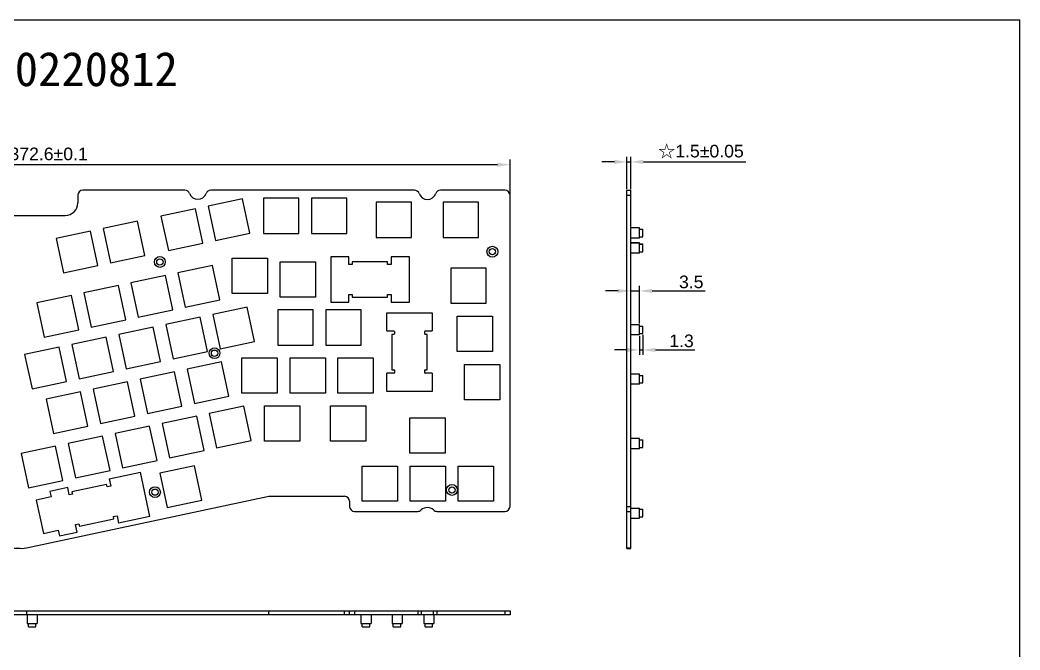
# Model space of a CAD drawing. Header units: millimetres. Extents: x 10619 to 11332, y 86 to 1699.
# Drawn here: x 10935.2 to 11331.6, y 892.5 to 1142.3 of the extents above; entities that cross this region are included whole.
import ezdxf

# ---------------------------------------------------------------- set-up
doc = ezdxf.new("R2010")
doc.units = ezdxf.units.MM
doc.styles.add('STYLE1', font='')
doc.styles.add('标注', font='arial.ttf')
doc.styles.get('STYLE1').set_extended_font_data('SimSun')
doc.dimstyles.new('ISO-25', dxfattribs={"dimtxt": 5, "dimasz": 5, "dimexe": 2, "dimexo": 0.5, "dimgap": 1, "dimtad": 1, "dimdec": 3, "dimdsep": 46, "dimtxsty": '标注', "dimcen": 2.5, "dimadec": 0, "dimazin": 0, "dimtfac": 1, "dimtdec": 3, "dimtmove": 0, "dimatfit": 3, "dimfxl": 1, "dimarcsym": 0})

# ---------------------------------------------------------------- blocks, each defined once
blk = doc.blocks.new('*D19')
at = {"color": 0, "lineweight": -2}
for p, q in [((11175.78, 1075.3), (11175.78, 1088.05)), ((11177.28, 1075.3), (11177.28, 1088.05)), ((11170.78, 1086.05), (11165.78, 1086.05)), ((11175.78, 1086.05), (11177.28, 1086.05)), ((11182.28, 1086.05), (11222.9, 1086.05))]:
    blk.add_line(p, q, dxfattribs=at)
at = {"color": 0}
for points in [[(11170.78, 1086.89), (11170.78, 1085.22), (11175.78, 1086.05)], [(11182.28, 1086.89), (11182.28, 1085.22), (11177.28, 1086.05)]]:
    blk.add_solid(points, dxfattribs=at)
at = {"layer": 'Defpoints', "color": 0}
for p in [(11177.28, 1086.05), (11175.78, 1074.8), (11177.28, 1074.8)]:
    blk.add_point(p, dxfattribs=at)
at = {"color": 0, "insert": (11205.09, 1090.1), "char_height": 5, "attachment_point": 5, "style": '标注'}
blk.add_mtext('{\\fSimSun|b0|i0|c134|p2;☆}1.5{\\fArial|b0|i0|c134|p34;%%P}0.05', dxfattribs=at)
blk = doc.blocks.new('*D20')
at = {"color": 0, "lineweight": -2}
for p, q in [((11172.28, 1034.89), (11167.28, 1034.89)), ((11177.28, 1021.95), (11177.28, 1036.89)), ((11177.28, 1034.89), (11180.78, 1034.89)), ((11180.78, 1021.95), (11180.78, 1036.89)), ((11185.78, 1034.89), (11206.83, 1034.89))]:
    blk.add_line(p, q, dxfattribs=at)
at = {"color": 0}
for points in [[(11172.28, 1035.72), (11172.28, 1034.06), (11177.28, 1034.89)], [(11185.78, 1035.72), (11185.78, 1034.06), (11180.78, 1034.89)]]:
    blk.add_solid(points, dxfattribs=at)
at = {"layer": 'Defpoints', "color": 0}
for p in [(11177.28, 1034.89), (11177.28, 1021.45), (11180.78, 1021.45)]:
    blk.add_point(p, dxfattribs=at)
at = {"color": 0, "insert": (11201.26, 1038.44), "char_height": 5, "attachment_point": 5, "style": '标注'}
blk.add_mtext('3.5', dxfattribs=at)
blk = doc.blocks.new('*D21')
at = {"color": 0, "lineweight": -2}
for p, q in [((11180.78, 1016.95), (11180.78, 1009.51)), ((11182.08, 1017.45), (11182.08, 1009.51)), ((11175.78, 1011.51), (11170.78, 1011.51)), ((11180.78, 1011.51), (11182.08, 1011.51)), ((11187.08, 1011.51), (11202.71, 1011.51))]:
    blk.add_line(p, q, dxfattribs=at)
at = {"color": 0}
for points in [[(11175.78, 1012.34), (11175.78, 1010.67), (11180.78, 1011.51)], [(11187.08, 1012.34), (11187.08, 1010.67), (11182.08, 1011.51)]]:
    blk.add_solid(points, dxfattribs=at)
at = {"layer": 'Defpoints', "color": 0}
for p in [(11180.78, 1017.45), (11182.08, 1017.95), (11182.08, 1011.51)]:
    blk.add_point(p, dxfattribs=at)
at = {"color": 0, "insert": (11197.4, 1015.06), "char_height": 5, "attachment_point": 5, "style": '标注'}
blk.add_mtext('1.3', dxfattribs=at)
blk = doc.blocks.new('*D22')
at = {"color": 0, "lineweight": -2}
for p, q in [((10756.83, 1073.3), (10756.83, 1086.95)), ((11129.43, 1073.36), (11129.43, 1086.95)), ((10761.83, 1084.95), (11124.43, 1084.95))]:
    blk.add_line(p, q, dxfattribs=at)
at = {"color": 0}
for points in [[(10761.83, 1085.78), (10761.83, 1084.12), (10756.83, 1084.95)], [(11124.43, 1085.78), (11124.43, 1084.12), (11129.43, 1084.95)]]:
    blk.add_solid(points, dxfattribs=at)
at = {"layer": 'Defpoints', "color": 0}
for p in [(11129.43, 1084.95), (10756.83, 1072.8), (11129.43, 1072.86)]:
    blk.add_point(p, dxfattribs=at)
at = {"color": 0, "insert": (10943.13, 1088.99), "char_height": 5, "attachment_point": 5, "style": '标注'}
blk.add_mtext('{\\fSimSun|b0|i0|c134|p2;☆}372.6{\\fArial|b0|i0|c134|p34;%%P}0.1', dxfattribs=at)
blk = doc.blocks.new('*D29')
at = {"color": 0, "lineweight": -2}
for p, q in [((10758.33, 1074.8), (10716.35, 1074.8)), ((10718.35, 937.82), (10718.35, 1069.8)), ((10935.24, 932.82), (10716.35, 932.82))]:
    blk.add_line(p, q, dxfattribs=at)
at = {"color": 0}
for points in [[(10717.52, 1069.8), (10719.18, 1069.8), (10718.35, 1074.8)], [(10717.52, 937.82), (10719.18, 937.82), (10718.35, 932.82)]]:
    blk.add_solid(points, dxfattribs=at)
at = {"layer": 'Defpoints', "color": 0}
for p in [(10718.35, 1074.8), (10758.83, 1074.8), (10935.74, 932.82)]:
    blk.add_point(p, dxfattribs=at)
at = {"color": 0, "insert": (10714.3, 1003.81), "char_height": 5, "attachment_point": 5, "rotation": 90, "style": '标注'}
blk.add_mtext('\\A1;☆142±0.1', dxfattribs=at)
blk = doc.blocks.new('UK')
at = {"color": 3, "linetype": 'Continuous'}
for p, q in [((11671.22, 1568.37), (11657.22, 1568.37)), ((11657.22, 1568.37), (11657.22, 1554.37)), ((11671.22, 1554.37), (11671.22, 1568.37)), ((11690.22, 1568.37), (11676.22, 1568.37)), ((11676.22, 1568.37), (11676.22, 1554.37)), ((11690.22, 1554.37), (11690.22, 1568.37)), ((11700.36, 1567.22), (11718.36, 1567.22)), ((11700.36, 1560.02), (11700.36, 1567.22)), ((11718.36, 1567.22), (11718.36, 1560.02)), ((11700.36, 1560.02), (11703.16, 1560.02)), ((11703.16, 1558.62), (11702.36, 1558.62)), ((11702.36, 1558.62), (11702.36, 1544.62)), ((11703.36, 1559.82), (11703.36, 1558.82)), ((11715.36, 1558.82), (11715.36, 1559.82)), ((11715.56, 1560.02), (11718.36, 1560.02)), ((11716.36, 1558.62), (11715.56, 1558.62)), ((11716.36, 1544.62), (11716.36, 1558.62)), ((11657.22, 1554.37), (11671.22, 1554.37)), ((11676.22, 1554.37), (11690.22, 1554.37)), ((11680.98, 1549.32), (11694.98, 1549.32)), ((11680.98, 1535.32), (11680.98, 1549.32)), ((11694.98, 1549.32), (11694.98, 1535.32)), ((11703.16, 1543.22), (11700.36, 1543.22)), ((11700.36, 1536.02), (11700.36, 1543.22)), ((11702.36, 1544.62), (11703.16, 1544.62)), ((11703.36, 1544.42), (11703.36, 1543.42)), ((11715.36, 1543.42), (11715.36, 1544.42)), ((11715.56, 1544.62), (11716.36, 1544.62)), ((11718.36, 1543.22), (11715.56, 1543.22)), ((11718.36, 1543.22), (11718.36, 1536.02)), ((11694.98, 1535.32), (11680.98, 1535.32)), ((11718.36, 1536.02), (11700.36, 1536.02)), ((11410.26, 1516.34), (11410.26, 1530.34)), ((11410.26, 1530.34), (11424.26, 1530.34)), ((11424.26, 1530.34), (11424.26, 1516.34)), ((11431.7, 1516.34), (11431.7, 1530.34)), ((11431.7, 1530.34), (11445.7, 1530.34)), ((11445.7, 1530.34), (11445.7, 1516.34)), ((11424.26, 1516.34), (11410.26, 1516.34)), ((11445.7, 1516.34), (11431.7, 1516.34))]:
    blk.add_line(p, q, dxfattribs=at)
for centre, start, end in [((11703.16, 1559.82), 0, 90), ((11703.16, 1558.82), 270, 0), ((11715.56, 1559.82), 90, 180), ((11715.56, 1558.82), 180, 270), ((11703.16, 1544.42), 0, 90), ((11703.16, 1543.42), 270, 0), ((11715.56, 1544.42), 90, 180), ((11715.56, 1543.42), 180, 270)]:
    blk.add_arc(centre, 0.2, start, end, dxfattribs=at)

msp = doc.modelspace()

# ---------------------------------------------------------------- linework, layer by layer
at = {"color": 7, "linetype": 'Continuous'}
for p, q in [((10618.802, 1142.3025), (11331.5777, 1142.3025)), ((11331.5777, 638.2682), (11331.5777, 1142.3025)), ((11000.5348, 1074.7992), (10960.1264, 1074.7992)), ((11091.5039, 1074.7992), (11010.8281, 1074.7992)), ((11127.4264, 1074.7992), (11101.8537, 1074.7992)), ((11175.7766, 932.8242), (11175.7803, 1074.7992)), ((11175.7803, 1074.7992), (11177.2803, 1074.7991)), ((11177.2766, 932.8242), (11177.2803, 1074.7991)), ((10958.1264, 1072.7992), (10958.1264, 1069.7992)), ((11023.4099, 1071.4455), (11009.7164, 1068.5322)), ((11026.3232, 1057.7519), (11023.4099, 1071.4455)), ((11045.6771, 1071.6442), (11031.6771, 1071.6442)), ((11031.6771, 1071.6442), (11031.6771, 1057.6442)), ((11045.6771, 1057.6442), (11045.6771, 1071.6442)), ((11064.7271, 1071.6442), (11050.7271, 1071.6442)), ((11050.7271, 1071.6442), (11050.7271, 1057.6442)), ((11064.7271, 1057.6442), (11064.7271, 1071.6442)), ((11129.4264, 949.4792), (11129.4264, 1072.7992)), ((11175.7803, 1072.7992), (11177.2803, 1072.7991)), ((11004.7769, 1067.4813), (10991.0834, 1064.568)), ((11007.6902, 1053.7878), (11004.7769, 1067.4813)), ((11009.7164, 1068.5322), (11012.6297, 1054.8386)), ((11090.3761, 1070.0992), (11076.3761, 1070.0992)), ((11076.3761, 1070.0992), (11076.3761, 1056.0992)), ((11090.3761, 1056.0992), (11090.3761, 1070.0992)), ((11116.9211, 1070.0992), (11102.9211, 1070.0992)), ((11102.9211, 1070.0992), (11102.9211, 1056.0992)), ((11116.9211, 1056.0992), (11116.9211, 1070.0992)), ((10918.1264, 1064.7992), (10953.1264, 1064.7992)), ((10981.8158, 1062.5963), (10968.1223, 1059.683)), ((10984.7291, 1048.9028), (10981.8158, 1062.5963)), ((10991.0834, 1064.568), (10993.9967, 1050.8745)), ((10963.1828, 1058.6322), (10949.4893, 1055.7189)), ((10966.0961, 1044.9386), (10963.1828, 1058.6322)), ((10968.1223, 1059.683), (10971.0356, 1045.9895)), ((11180.78, 1059.872), (11177.28, 1059.8721)), ((11180.7798, 1055.872), (11180.78, 1059.8719)), ((11180.7799, 1059.372), (11182.0799, 1059.3719)), ((11182.0799, 1056.372), (11182.0799, 1059.3719)), ((10949.4893, 1055.7189), (10952.4026, 1042.0253)), ((11012.6297, 1054.8386), (11026.3232, 1057.7519)), ((11031.6771, 1057.6442), (11045.6771, 1057.6442)), ((11050.7271, 1057.6442), (11064.7271, 1057.6442)), ((11076.3761, 1056.0992), (11090.3761, 1056.0992)), ((11102.9211, 1056.0992), (11116.9211, 1056.0992)), ((11180.7798, 1055.872), (11177.2798, 1055.8721)), ((11180.7799, 1056.372), (11182.0799, 1056.3719)), ((10993.9967, 1050.8745), (11007.6902, 1053.7878)), ((11180.7798, 1054.0137), (11177.2798, 1054.0138)), ((11180.7798, 1053.8828), (11177.2798, 1053.8829)), ((11180.7797, 1049.8828), (11180.7798, 1054.0136)), ((11180.7798, 1053.5137), (11182.0798, 1053.5137)), ((11180.7798, 1053.3828), (11182.0798, 1053.3827)), ((11182.0797, 1050.3828), (11182.0798, 1053.3827)), ((11182.0798, 1053.3974), (11182.0798, 1053.5136)), ((10971.0356, 1045.9895), (10984.7291, 1048.9028)), ((11019.2764, 1047.8992), (11033.2764, 1047.8992)), ((11019.2764, 1033.8992), (11019.2764, 1047.8992)), ((11033.2764, 1047.8992), (11033.2764, 1033.8992)), ((11065.5542, 1048.3706), (11058.3542, 1048.3706)), ((11058.3542, 1048.3706), (11058.3542, 1030.3706)), ((11065.5542, 1045.4292), (11065.5542, 1048.3706)), ((11089.5542, 1048.3706), (11082.3542, 1048.3706)), ((11082.3542, 1048.3706), (11082.3542, 1045.4292)), ((11089.5542, 1030.3706), (11089.5542, 1048.3706)), ((11180.7797, 1049.8828), (11177.2797, 1049.8829)), ((11180.7797, 1050.3828), (11182.0797, 1050.3827)), ((10952.4026, 1042.0253), (10966.0961, 1044.9386)), ((11011.4765, 1045.0227), (10997.783, 1042.1094)), ((11014.3898, 1031.3292), (11011.4765, 1045.0227)), ((11038.3264, 1046.4292), (11052.3264, 1046.4292)), ((11038.3264, 1032.4292), (11038.3264, 1046.4292)), ((11052.3264, 1046.4292), (11052.3264, 1032.4292)), ((11066.8764, 1045.4292), (11065.5542, 1045.4292)), ((11080.8764, 1046.4292), (11066.8764, 1046.4292)), ((11066.8764, 1046.4292), (11066.8764, 1045.4292)), ((11080.8764, 1045.4292), (11080.8764, 1046.4292)), ((11082.3542, 1045.4292), (11080.8764, 1045.4292)), ((11119.9211, 1043.9792), (11105.9211, 1043.9792)), ((11105.9211, 1043.9792), (11105.9211, 1029.9792)), ((11119.9211, 1029.9792), (11119.9211, 1043.9792)), ((10992.8435, 1041.0585), (10979.15, 1038.1452)), ((10995.7568, 1027.365), (10992.8435, 1041.0585)), ((10997.783, 1042.1094), (11000.6963, 1028.4159)), ((10974.2106, 1037.0944), (10960.517, 1034.1811)), ((10977.1239, 1023.4008), (10974.2106, 1037.0944)), ((10979.15, 1038.1452), (10982.0633, 1024.4517)), ((10955.5776, 1033.1302), (10941.8841, 1030.2169)), ((10958.4909, 1019.4367), (10955.5776, 1033.1302)), ((10960.517, 1034.1811), (10963.4303, 1020.4875)), ((11000.6963, 1028.4159), (11014.3898, 1031.3292)), ((11033.2764, 1033.8992), (11019.2764, 1033.8992)), ((11052.3264, 1032.4292), (11038.3264, 1032.4292)), ((11065.5542, 1033.4292), (11066.8764, 1033.4292)), ((11065.5542, 1030.3706), (11065.5542, 1033.4292)), ((11066.8764, 1033.4292), (11066.8764, 1032.4292)), ((11066.8764, 1032.4292), (11080.8764, 1032.4292)), ((11080.8764, 1033.4292), (11082.3542, 1033.4292)), ((11080.8764, 1032.4292), (11080.8764, 1033.4292)), ((11082.3542, 1033.4292), (11082.3542, 1030.3706)), ((10941.8841, 1030.2169), (10944.7974, 1016.5234)), ((10982.0633, 1024.4517), (10995.7568, 1027.365)), ((11025.2707, 1028.481), (11011.5772, 1025.5678)), ((11028.184, 1014.7875), (11025.2707, 1028.481)), ((11058.3542, 1030.3706), (11065.5542, 1030.3706)), ((11082.3542, 1030.3706), (11089.5542, 1030.3706)), ((11105.9211, 1029.9792), (11119.9211, 1029.9792)), ((10963.4303, 1020.4875), (10977.1239, 1023.4008)), ((11006.6377, 1024.5169), (10992.9442, 1021.6036)), ((11009.551, 1010.8234), (11006.6377, 1024.5169)), ((11011.5772, 1025.5678), (11014.4904, 1011.8742)), ((11108.4264, 1024.9292), (11122.4264, 1024.9292)), ((11108.4264, 1010.9292), (11108.4264, 1024.9292)), ((11122.4264, 1024.9292), (11122.4264, 1010.9292)), ((10944.7974, 1016.5234), (10958.4909, 1019.4367)), ((10988.0047, 1020.5527), (10974.3112, 1017.6394)), ((10990.918, 1006.8592), (10988.0047, 1020.5527)), ((10992.9442, 1021.6036), (10995.8575, 1007.9101)), ((11180.7789, 1021.449), (11177.2789, 1021.4491)), ((11180.7788, 1017.4491), (11180.7789, 1021.449)), ((11180.7789, 1020.949), (11182.0789, 1020.949)), ((11182.0788, 1017.949), (11182.0789, 1020.9489)), ((10969.3717, 1016.5886), (10955.6782, 1013.6753)), ((10972.285, 1002.895), (10969.3717, 1016.5886)), ((10974.3112, 1017.6394), (10977.2245, 1003.9459)), ((11014.4904, 1011.8742), (11028.184, 1014.7875)), ((11180.7788, 1017.449), (11177.2788, 1017.4491)), ((11180.7788, 1017.949), (11182.0788, 1017.949)), ((10950.7388, 1012.6244), (10937.0452, 1009.7111)), ((10953.6521, 998.9309), (10950.7388, 1012.6244)), ((10955.6782, 1013.6753), (10958.5915, 999.9817)), ((10995.8575, 1007.9101), (11009.551, 1010.8234)), ((11122.4264, 1010.9292), (11108.4264, 1010.9292)), ((10937.0452, 1009.7111), (10939.9585, 996.0176)), ((10977.2245, 1003.9459), (10990.918, 1006.8592)), ((11015.1109, 1006.8432), (11001.4174, 1003.9299)), ((11018.0242, 993.1497), (11015.1109, 1006.8432)), ((11023.1764, 1008.3292), (11037.1764, 1008.3292)), ((11023.1764, 994.3292), (11023.1764, 1008.3292)), ((11037.1764, 1008.3292), (11037.1764, 994.3292)), ((11042.2264, 1008.3292), (11056.2264, 1008.3292)), ((11042.2264, 994.3292), (11042.2264, 1008.3292)), ((11056.2264, 1008.3292), (11056.2264, 994.3292)), ((10958.5915, 999.9817), (10972.285, 1002.895)), ((10996.478, 1002.879), (10982.7844, 999.9658)), ((10999.3913, 989.1855), (10996.478, 1002.879)), ((11001.4174, 1003.9299), (11004.3307, 990.2364)), ((11111.4264, 1005.6792), (11125.4264, 1005.6792)), ((11111.4264, 991.6792), (11111.4264, 1005.6792)), ((11125.4264, 1005.6792), (11125.4264, 991.6792)), ((10939.9585, 996.0176), (10953.6521, 998.9309)), ((10977.845, 998.9149), (10964.1515, 996.0016)), ((10980.7583, 985.2214), (10977.845, 998.9149)), ((10982.7844, 999.9658), (10985.6977, 986.2722)), ((11180.7784, 1001.9067), (11177.2784, 1001.9068)), ((11180.7783, 997.9067), (11180.7784, 1001.9067)), ((11180.7784, 1001.4067), (11182.0784, 1001.4067)), ((11182.0783, 998.4067), (11182.0784, 1001.4066)), ((10959.212, 994.9507), (10945.5185, 992.0374)), ((10962.1253, 981.2572), (10959.212, 994.9507)), ((10964.1515, 996.0016), (10967.0648, 982.3081)), ((11180.7783, 997.9067), (11177.2783, 997.9068)), ((11180.7783, 998.4067), (11182.0783, 998.4067)), ((10945.5185, 992.0374), (10948.4318, 978.3439)), ((11004.3307, 990.2364), (11018.0242, 993.1497)), ((11037.1764, 994.3292), (11023.1764, 994.3292)), ((11056.2264, 994.3292), (11042.2264, 994.3292)), ((11125.4264, 991.6792), (11111.4264, 991.6792)), ((10985.6977, 986.2722), (10999.3913, 989.1855)), ((11023.858, 989.2278), (11010.1645, 986.3145)), ((11026.7713, 975.5343), (11023.858, 989.2278)), ((11032.0763, 989.2792), (11046.0763, 989.2792)), ((11032.0763, 975.2792), (11032.0763, 989.2792)), ((11046.0763, 989.2792), (11046.0763, 975.2792)), ((11058.2714, 989.2792), (11072.2714, 989.2792)), ((11058.2714, 975.2792), (11058.2714, 989.2792)), ((11072.2714, 989.2792), (11072.2714, 975.2792)), ((10967.0648, 982.3081), (10980.7583, 985.2214)), ((11005.2251, 985.2636), (10991.5315, 982.3503)), ((11008.1384, 971.5701), (11005.2251, 985.2636)), ((11010.1645, 986.3145), (11013.0778, 972.621)), ((11089.6763, 984.5292), (11103.6763, 984.5292)), ((11089.6763, 970.5292), (11089.6763, 984.5292)), ((11103.6763, 984.5292), (11103.6763, 970.5292)), ((10948.4318, 978.3439), (10962.1253, 981.2572)), ((10986.5921, 981.2995), (10972.8986, 978.3862)), ((10989.5054, 967.6059), (10986.5921, 981.2995)), ((10991.5315, 982.3503), (10994.4448, 968.6568)), ((10967.9591, 977.3353), (10954.2656, 974.422)), ((10970.8724, 963.6418), (10967.9591, 977.3353)), ((10972.8986, 978.3862), (10975.8119, 964.6927)), ((11013.0778, 972.621), (11026.7713, 975.5343)), ((11046.0763, 975.2792), (11032.0763, 975.2792)), ((11072.2714, 975.2792), (11058.2714, 975.2792)), ((11180.7778, 976.349), (11177.2778, 976.3491)), ((11180.7776, 972.3491), (11180.7778, 976.349)), ((11180.7777, 975.849), (11182.0777, 975.849)), ((11182.0777, 972.849), (11182.0777, 975.8489)), ((10949.3261, 973.3712), (10935.6326, 970.4579)), ((10952.2394, 959.6776), (10949.3261, 973.3712)), ((10954.2656, 974.422), (10957.1789, 960.7285)), ((10994.4448, 968.6568), (11008.1384, 971.5701)), ((11180.7776, 972.349), (11177.2776, 972.3491)), ((11180.7777, 972.849), (11182.0777, 972.849)), ((10935.6326, 970.4579), (10938.5459, 956.7643)), ((10975.8119, 964.6927), (10989.5054, 967.6059)), ((11103.6763, 970.5292), (11089.6763, 970.5292)), ((10957.1789, 960.7285), (10970.8724, 963.6418)), ((11004.338, 965.5986), (10990.6445, 962.6853)), ((11007.2513, 951.905), (11004.338, 965.5986)), ((11070.8263, 965.4792), (11084.8263, 965.4792)), ((11070.8263, 951.4792), (11070.8263, 965.4792)), ((11084.8263, 965.4792), (11084.8263, 951.4792)), ((11089.8763, 965.4792), (11103.8763, 965.4792)), ((11089.8763, 951.4792), (11089.8763, 965.4792)), ((11103.8763, 965.4792), (11103.8763, 951.4792)), ((11108.9263, 965.4792), (11122.9263, 965.4792)), ((11108.9263, 951.4792), (11108.9263, 965.4792)), ((11122.9263, 965.4792), (11122.9263, 951.4792)), ((10938.5459, 956.7643), (10952.2394, 959.6776)), ((10970.5414, 960.3932), (10982.9634, 963.036)), ((10970.5414, 960.3932), (10971.1535, 957.5162)), ((10986.709, 945.43), (10982.9634, 963.036)), ((10990.6445, 962.6853), (10993.5578, 948.9917)), ((10954.1091, 956.8972), (10947.0667, 955.399)), ((10947.0667, 955.399), (10947.535, 953.1982)), ((10954.7212, 954.0202), (10954.1091, 956.8972)), ((10969.4999, 958.1868), (10955.8063, 955.2735)), ((10969.7079, 957.2086), (10969.4999, 958.1868)), ((10971.1535, 957.5162), (10969.7079, 957.2086)), ((10937.8154, 933.043), (11033.8725, 953.4792)), ((10947.535, 953.1982), (10941.6663, 951.9497)), ((10941.6663, 951.9497), (10944.4755, 938.7452)), ((10956.0144, 954.2953), (10954.7212, 954.0202)), ((10955.8063, 955.2735), (10956.0144, 954.2953)), ((10993.5578, 948.9917), (11007.2513, 951.905)), ((11033.8725, 953.4792), (11063.8263, 953.4792)), ((11065.8263, 951.4792), (11065.8263, 949.4792)), ((11084.8263, 951.4792), (11070.8263, 951.4792)), ((11103.8763, 951.4792), (11089.8763, 951.4792)), ((11122.9263, 951.4792), (11108.9263, 951.4792)), ((11067.8263, 947.4792), (11092.8713, 947.4792)), ((11100.5015, 947.4792), (11127.4264, 947.4792)), ((11175.777, 949.4792), (11177.277, 949.4791)), ((11175.777, 947.4792), (11177.277, 947.4791)), ((11177.277, 948.8248), (11180.777, 948.8248)), ((11180.7769, 944.8248), (11180.777, 948.8247)), ((11180.777, 948.3248), (11182.077, 948.3247)), ((11182.0769, 945.3248), (11182.077, 948.3247)), ((10958.7196, 941.5799), (10972.4132, 944.4932)), ((10972.2051, 945.4713), (10973.6506, 945.7789)), ((10972.4132, 944.4932), (10972.2051, 945.4713)), ((10973.6506, 945.7789), (10974.287, 942.7872)), ((10986.709, 945.43), (10974.287, 942.7872)), ((11177.2769, 944.8248), (11180.7769, 944.8248)), ((11180.7769, 945.3248), (11182.0769, 945.3247)), ((10944.4755, 938.7452), (10950.3442, 939.9938)), ((10950.3442, 939.9938), (10950.8124, 937.793)), ((10957.2183, 942.2829), (10958.5115, 942.558)), ((10957.8548, 939.2913), (10957.2183, 942.2829)), ((10958.5115, 942.558), (10958.7196, 941.5799)), ((10950.8124, 937.793), (10957.8548, 939.2913)), ((11175.7766, 933.043), (11177.2766, 933.043)), ((11175.7766, 932.8241), (11177.2766, 932.8241)), ((10756.8264, 908.0145), (11129.4264, 908.0147)), ((10937.8154, 908.0151), (10937.8154, 906.5151)), ((11033.8725, 906.5146), (11033.8725, 908.0146)), ((11063.8263, 906.5146), (11063.8263, 908.0146)), ((11065.8263, 906.5147), (11065.8263, 908.0147)), ((11067.8263, 908.0147), (11067.8263, 906.5147)), ((11092.8713, 908.0147), (11092.8713, 906.5147)), ((11094.2586, 908.0147), (11094.2586, 906.5147)), ((11099.1141, 906.5147), (11099.1141, 908.0147)), ((11100.5015, 906.5147), (11100.5015, 908.0147)), ((11127.4264, 908.0147), (11127.4264, 906.5147)), ((11129.4264, 908.0147), (11129.4264, 906.5147)), ((11129.4264, 906.5147), (10756.8264, 906.5145)), ((10938.0293, 906.5118), (10938.0293, 903.0118)), ((10942.0293, 906.5118), (10942.0293, 903.0118)), ((11070.3264, 906.5128), (11070.3264, 903.0128)), ((11074.3264, 906.5128), (11074.3264, 903.0128)), ((11082.6763, 906.514), (11082.6763, 903.014)), ((11086.6763, 906.514), (11086.6763, 903.014)), ((11095.2355, 906.512), (11095.2355, 903.012)), ((11099.2355, 906.512), (11099.2355, 903.012)), ((10938.0293, 903.0118), (10942.0293, 903.0118)), ((10938.5293, 901.7118), (10938.5293, 903.0118)), ((10938.5293, 901.7118), (10941.5293, 901.7118)), ((10941.5293, 901.7118), (10941.5293, 903.0118)), ((11070.3264, 903.0128), (11074.3264, 903.0128)), ((11070.8264, 901.7128), (11070.8264, 903.0128)), ((11070.8264, 901.7128), (11073.8264, 901.7128)), ((11073.8264, 901.7128), (11073.8264, 903.0128)), ((11082.6763, 903.014), (11086.6763, 903.014)), ((11083.1763, 901.714), (11083.1763, 903.014)), ((11083.1763, 901.714), (11086.1763, 901.714)), ((11086.1763, 901.714), (11086.1763, 903.014)), ((11095.2355, 903.012), (11099.2355, 903.012)), ((11095.7355, 901.712), (11095.7355, 903.012)), ((11095.7355, 901.712), (11098.7355, 901.712)), ((11098.7355, 901.712), (11098.7355, 903.012))]:
    msp.add_line(p, q, dxfattribs=at)
for centre, radius in [((11122.4264, 1050.4242), 2.15), ((11122.4264, 1050.4241), 1.25), ((10990.6291, 1046.3613), 2.15), ((10990.6291, 1046.3612), 1.25), ((11012.2996, 1010.2009), 2.15), ((11012.2996, 1010.2008), 1.25), ((10988.6777, 955.1102), 2.15), ((10988.6777, 955.1102), 1.25), ((11106.4013, 955.9792), 2.15), ((11106.4013, 955.9791), 1.25)]:
    msp.add_circle(centre, radius, dxfattribs=at)
for centre, radius, start, end in [((10960.1264, 1072.7992), 2, 90, 180), ((11000.5348, 1072.7992), 2, 20.649404, 90), ((11010.8281, 1072.7992), 2, 90, 159.350596), ((11091.5039, 1072.7992), 2, 19.798428, 90), ((11101.8537, 1072.7992), 2, 90, 160.201572), ((11127.4264, 1072.7992), 2, 0, 90), ((11005.6815, 1074.7387), 3.5, 200.649404, 339.350596), ((11096.6788, 1074.6621), 3.5, 199.798428, 340.201572), ((10953.1264, 1069.7992), 5, 270, 0), ((11063.8263, 951.4792), 2, 0, 90), ((11067.8263, 949.4792), 2, 180, 270), ((11092.8713, 949.4792), 2, 270, 313.920045), ((11096.6864, 945.5175), 3.5, 46.079955, 133.920045), ((11100.5015, 949.4792), 2, 226.079955, 270), ((11127.4264, 949.4792), 2, 270, 0), ((10935.7344, 942.8241), 10, 258.07, 282.010591)]:
    msp.add_arc(centre, radius, start, end, dxfattribs=at)

# ---------------------------------------------------------------- block references
at = {"color": 7}
msp.add_blockref('UK', (-619.7574, -540.9889), dxfattribs=at)

# ---------------------------------------------------------------- texts
at = {"insert": (10923.8756, 1129.6666), "char_height": 13.57668, "width": 161.451805, "attachment_point": 1, "style": 'STYLE1'}
msp.add_mtext('20220812', dxfattribs=at)

# ---------------------------------------------------------------- dimensions: what is measured, and where the dimension line sits
at = {"color": 7}
dim = msp.add_linear_dim(base=(11129.4255, 1084.949), p1=(10756.8264, 1072.7992), p2=(11129.4255, 1072.858), text='{\\fSimSun|b0|i0|c134|p2;☆}<>{\\fArial|b0|i0|c134|p34;%%P}0.1', dimstyle='ISO-25', override={"dimdec": 2}, dxfattribs=at)
dim.commit()
dim.dimension.update_dxf_attribs({"geometry": '*D22', "text_midpoint": (10943.1259, 1088.9937)})
dim = msp.add_linear_dim(base=(11177.2803, 1086.0546), p1=(11175.7803, 1074.7992), p2=(11177.2803, 1074.7992), text='{\\fSimSun|b0|i0|c134|p2;☆}<>{\\fArial|b0|i0|c134|p34;%%P}0.05', dimstyle='ISO-25', dxfattribs=at)
dim.commit()
dim.dimension.update_dxf_attribs({"geometry": '*D19', "text_midpoint": (11205.0896, 1090.0993)})
dim = msp.add_linear_dim(base=(10718.3493, 1074.7992), p1=(10935.7415, 932.8241), p2=(10758.8264, 1074.7992), angle=90, dimstyle='ISO-25', override={"dimgap": 1, "dimdec": 1, "dimpost": '☆<>', "dimtol": 1, "dimlim": 0, "dimtp": 0.1, "dimtm": 0.1, "dimtfac": 1, "dimtdec": 3, "dimtolj": 1}, dxfattribs=at)
dim.commit()
dim.dimension.update_dxf_attribs({"geometry": '*D29', "text_midpoint": (10714.3046, 1003.8116)})
dim = msp.add_linear_dim(base=(11177.2803, 1034.8896), p1=(11180.7789, 1021.449), p2=(11177.2803, 1021.4491), dimstyle='ISO-25', override={"dimdec": 1}, dxfattribs=at)
dim.commit()
dim.dimension.update_dxf_attribs({"geometry": '*D20', "text_midpoint": (11201.2609, 1034.8896), "dimtype": 160})
dim = msp.add_linear_dim(base=(11182.0788, 1011.5061), p1=(11180.7788, 1017.449), p2=(11182.0788, 1017.949), dimstyle='ISO-25', dxfattribs=at)
dim.commit()
dim.dimension.update_dxf_attribs({"geometry": '*D21', "text_midpoint": (11197.395, 1015.0607)})

doc.saveas('drawing.dxf')
